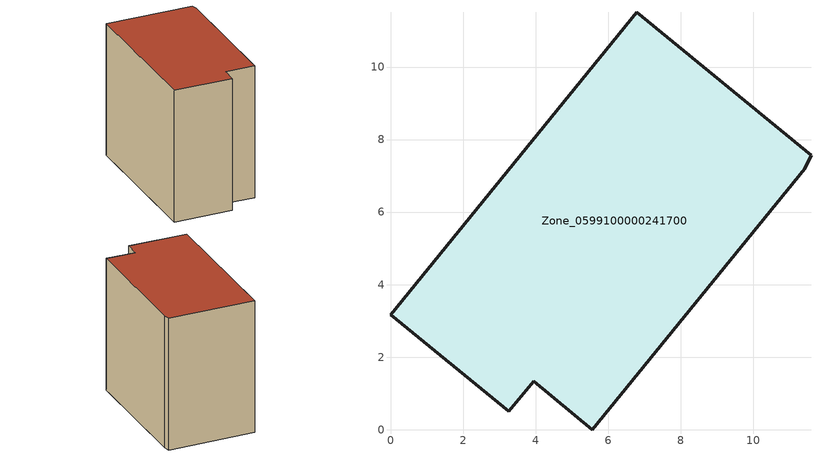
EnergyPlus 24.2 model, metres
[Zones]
Zone_0599100000241700
 floor ground (C_G): 3.95,1.34 3.26,0.5 0,3.17 6.79,11.51 11.6,7.58 11.42,7.19 5.56,0 z0
 wall outside (C_F): 6.79,11.51 0,3.17 3.26,0.5 3.95,1.34 5.56,0 11.42,7.19 11.6,7.58 6.79,11.51 z0:9.67
 roof outside (C_R): 11.42,7.19 11.6,7.58 6.79,11.51 0,3.17 3.26,0.5 3.95,1.34 5.56,0 z9.67
[BUILDING]
Pand.0599100000241700: North Axis=0; Terrain=City; Loads Convergence Tolerance Value=0.04; Temperature Convergence Tolerance Value=0.4; Solar Distribution=FullExterior; Maximum Number of Warmup Days=25; Minimum Number of Warmup Days=1
[Site:Location]
Rotterdam.The.Hague.AP_ZH_NLD Design_Conditions: Latitude=51.96; Longitude=4.45; Time Zone=1; Elevation=-4.5
[SITE:GROUNDTEMPERATURE:BUILDINGSURFACE]
18, 18, 18, 18, 18, 18, 18, 18, 18, 18, 18, 18
[MATERIAL] Thermal Absorptance=0.9; Solar Absorptance=0.7; Visible Absorptance=0.7
Name | Roughness | Thickness | Conductivity | Density | Specific Heat
G.TC.1946 | MediumSmooth | 0.15 | 1 | 540 | 1210
F.TC.1946 | Rough | 0.3 | 0.857143 | 1920 | 840
R.TC.1946 | MediumRough | 0.2 | 0.909091 | 1500 | 1000
[CONSTRUCTION]
C_G: G.TC.1946
C_F: F.TC.1946
C_R: R.TC.1946
[ZONE]
Zone_0599100000241700: Type=1; Multiplier=1; Ceiling Height=Autocalculate; Volume=Autocalculate; Floor Area=autocalculate; Part of Total Floor Area=Yes
[ZONEINFILTRATION:DESIGNFLOWRATE]
Infil_Zone_0599100000241700: Zone or ZoneList or Space or SpaceList=Zone_0599100000241700; Schedule=AlwaysOn; Design Flow Rate Calculation Method=Flow/Area; Flow Rate per Floor Area=0.003; Constant Term Coefficient=1; Temperature Term Coefficient=0; Velocity Term Coefficient=0; Velocity Squared Term Coefficient=0
[HVACTEMPLATE:ZONE:IDEALLOADSAIRSYSTEM]
Zone_0599100000241700: Maximum Heating Supply Air Temperature=50; Minimum Cooling Supply Air Temperature=13; Maximum Heating Supply Air Humidity Ratio=0.0156; Minimum Cooling Supply Air Humidity Ratio=0.0077; Heating Limit=NoLimit; Cooling Limit=NoLimit; Dehumidification Control Type=ConstantSensibleHeatRatio; Cooling Sensible Heat Ratio=0.7; Dehumidification Setpoint=60; Humidification Control Type=None; Humidification Setpoint=30; Outdoor Air Method=None; Outdoor Air Flow Rate per Person=0.00944; Outdoor Air Flow Rate per Zone Floor Area=0; Outdoor Air Flow Rate per Zone=0; Demand Controlled Ventilation Type=None; Outdoor Air Economizer Type=NoEconomizer; Heat Recovery Type=None; Sensible Heat Recovery Effectiveness=0.7; Latent Heat Recovery Effectiveness=0.65
[ZONECONTROL:THERMOSTAT]
ThermostatControl_Zone_0599100000241700: Zone or ZoneList=Zone_0599100000241700; Control Type Schedule=DualSetpointControlType; Control 1=Thermostat_Zone_0599100000241700; Temperature Difference Between Cutout And Setpoint=0
[THERMOSTATSETPOINT:DUALSETPOINT]
Thermostat_Zone_0599100000241700: Heating Setpoint Temperature Schedule=HeatingSetpoint_Zone_0599100000241700; Cooling Setpoint Temperature Schedule=CoolingSetpoint_Zone_0599100000241700
[SCHEDULE:COMPACT]
HeatingSetpoint_Zone_0599100000241700: Through: 12/31, For: AllDays, Until: 24:00, 21
CoolingSetpoint_Zone_0599100000241700: Through: 12/31, For: AllDays, Until: 24:00, 24
DualSetpointControlType: Through: 12/31, For: AllDays, Until: 24:00, 4
AlwaysOn: Through: 12/31, For: AllDays, Until: 24:00, 1
